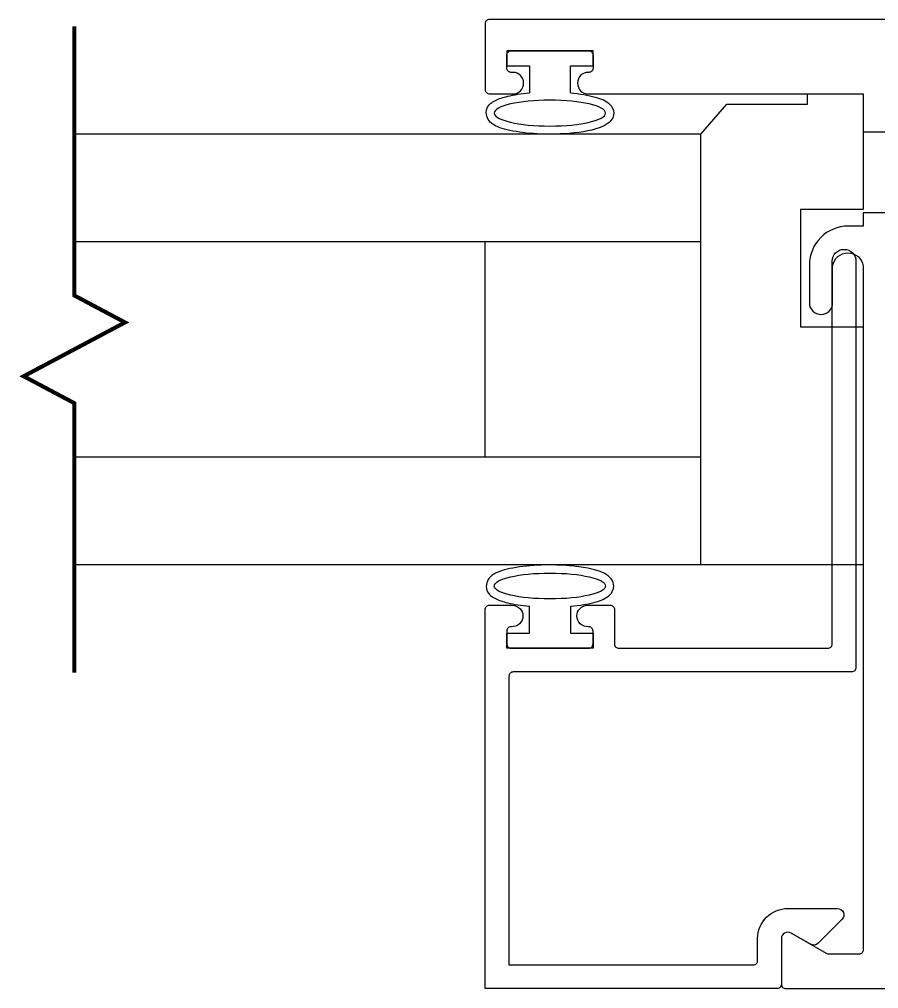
# Model space of a CAD drawing. Extents: x -7.4 to 79.9, y -10.6 to 40.1.
# Drawn here: x 16.337 to 18.33, y 5.378 to 7.628 of the extents above; entities that cross this region are included whole.
import ezdxf

# ---------------------------------------------------------------- set-up
doc = ezdxf.new("R2010")
doc.units = 0
doc.header["$LTSCALE"] = 0.25
doc.header["$MEASUREMENT"] = 0
doc.layers.get('0').update_dxf_attribs({"linetype": 'CONTINUOUS'})
for name, color, linetype in [('GLASS', 7, 'CONTINUOUS'), ('MISC', 7, 'CONTINUOUS'), ('VENT', 5, 'CONTINUOUS'), ('YK_GLASS_STOP', 5, 'CONTINUOUS')]:
    doc.layers.add(name, color=color, linetype=linetype)

# ---------------------------------------------------------------- blocks, each defined once
blk = doc.blocks.new('05P11-Z-BAR')
h = blk.add_hatch()
h.set_pattern_fill('PLAST', angle=45, style=0)
h.set_pattern_definition([(45, (-0.3846, -1e-07), (-0.176777, 0.176777), []), (45, (-0.4067, 0.0221), (-0.176777, 0.176777), []), (45, (-0.4288, 0.0442), (-0.176777, 0.176777), [])])
h.paths.add_polyline_path([(0.0065, 1.12, -0.414214), (-0.0185, 1.145, -0.414214), (0.0065, 1.17), (0.0065, 1.302, 0.414214), (-0.0245, 1.333), (-0.0628, 1.333, 0.38311), (-0.0936, 1.3053, -0.947716), (-0.1435, 1.308), (-0.1435, 1.403, 0.087329), (-0.3935, 1.403), (-0.3935, 1.308, -1), (-0.4435, 1.308, 0.352985), (-0.4733, 1.333), (-0.5125, 1.333, 0.414214), (-0.5435, 1.302), (-0.5435, 1.17, -0.414214), (-0.5185, 1.145, -0.414214), (-0.5435, 1.12), (-0.5435, 0.988, 0.414214), (-0.5125, 0.957), (-0.4742, 0.957, 0.38311), (-0.4434, 0.9847, -0.898027), (-0.3936, 0.9847, 0.38311), (-0.3628, 0.957, -0.325577), (-0.1745, 0.957, 0.363634), (-0.1435, 0.982, -0.947716), (-0.0936, 0.9847, 0.38311), (-0.0628, 0.957), (-0.0245, 0.957, 0.414214), (0.0065, 0.988)])
blk.add_line((-0.0865, 0.877), (-0.0865, 0.877))
for points in [[(-2.1635, 2.28, -0.414214), (-2.1535, 2.29), (-2.0005, 2.29, -0.414214), (-1.9905, 2.28), (-1.9905, 2.226, -1), (-2.0405, 2.226), (-2.0405, 2.23, 0.414214), (-2.0505, 2.24), (-2.0805, 2.24, 0.414214), (-2.0905, 2.23), (-2.0905, 2.05, 0.414214), (-2.0805, 2.04), (-2.0505, 2.04, 0.414214), (-2.0405, 2.05), (-2.0405, 2.051, -1), (-1.9905, 2.051), (-1.9905, 1.413), (-0.4035, 1.413, -0.414214), (-0.3935, 1.403), (-0.3935, 1.3065, -0.888834), (-0.4432, 1.306, 0.377258), (-0.4739, 1.333), (-0.5125, 1.333, 0.414214), (-0.5435, 1.302), (-0.5435, 1.17, -1), (-0.5435, 1.12), (-0.5435, 0.988, 0.414214), (-0.5125, 0.957), (-0.4742, 0.957, 0.383109), (-0.4434, 0.9847, -0.898027), (-0.3936, 0.9847, 0.38311), (-0.3628, 0.957), (-0.3628, 0.877), (-0.3935, 0.877), (-0.3935, 0.842, -0.414214), (-0.4835, 0.752), (-0.5715, 0.752, -1), (-0.5715, 0.806), (-0.486, 0.806, 0.859155), (-0.486, 0.877), (-2.0735, 0.877, 0.414214), (-2.0835, 0.867), (-2.0835, 0.797, 0.131652), (-2.0822, 0.792), (-2.0345, 0.7095, -0.577353), (-2.0475, 0.687), (-2.1535, 0.687, -0.414214), (-2.1635, 0.697), (-2.1635, 2.28)], [(-0.0245, 0.957, 0.414214), (0.0065, 0.988), (0.0065, 1.12, -1), (0.0065, 1.17), (0.0065, 1.302, 0.414214), (-0.0245, 1.333), (-0.0628, 1.333, 0.38311), (-0.0936, 1.3053, -0.947716), (-0.1435, 1.308), (-0.1435, 1.403, -0.414214), (-0.1335, 1.413), (0.0065, 1.413), (0.0065, 1.603), (0.0865, 1.603), (0.0865, 0.01, -0.414214), (0.0765, 0), (-0.0765, 0, -0.414214), (-0.0865, 0.01), (-0.0865, 0.064, -1), (-0.0365, 0.064), (-0.0365, 0.06, 0.414214), (-0.0265, 0.05), (0.0035, 0.05, 0.414214), (0.0135, 0.06), (0.0135, 0.24, 0.414214), (0.0035, 0.25), (-0.0265, 0.25, 0.414214), (-0.0365, 0.24), (-0.0365, 0.239, -1), (-0.0865, 0.239), (-0.0865, 0.877), (-0.1745, 0.877), (-0.1745, 0.957, 0.363634), (-0.1435, 0.982, -0.947716), (-0.0936, 0.9847, 0.38311), (-0.0628, 0.957), (-0.0245, 0.957)]]:
    blk.add_lwpolyline(points, format="xyb")
blk.add_lwpolyline([(-2.0635, 1.1605), (-2.0635, 1.288), (-0.6235, 1.288), (-0.6235, 1.002), (-2.0635, 1.002), (-2.0635, 1.1295), (-2.0485, 1.145)], close=True)
at = {"color": 7}
for centre, radius, start, end in [((-0.2685, 0.638), 0.7751, 80.7195, 99.2805), ((-0.2687, 0.8277), 0.1599, 53.9319, 126.0681)]:
    blk.add_arc(centre, radius, start, end, dxfattribs=at)
blk = doc.blocks.new('05P09-1in_GLASS_STOP')
for p, q in [((-1.3385, 0.25), (-1.3735, 0.25)), ((-1.3735, 0.25), (-1.3735, 0.05)), ((-1.3385, 0.1975), (-1.3385, 0.25)), ((-0.0215, 0.1975), (-0.0215, 0.25)), ((-0.0215, 0.25), (0.0135, 0.25)), ((0.0135, 0.25), (0.0135, 0.05)), ((-1.2759, 0.1975), (-1.3385, 0.1975)), ((-0.0841, 0.1975), (-0.0215, 0.1975)), ((-1.3385, 0.05), (-1.3385, 0.1025)), ((-1.3385, 0.1025), (-1.2758, 0.1025)), ((-0.0215, 0.1025), (-0.0842, 0.1025)), ((-0.0215, 0.05), (-0.0215, 0.1025)), ((-1.3735, 0.05), (-1.3385, 0.05)), ((0.0135, 0.05), (-0.0215, 0.05))]:
    blk.add_line(p, q)
blk.add_lwpolyline([(-2.0345, 0.7095, -0.57735), (-2.0475, 0.687), (-2.1535, 0.687, 0.414214), (-2.1635, 0.677), (-2.1635, 0), (-1.2835, 0, 0.414214), (-1.2735, 0.01), (-1.2735, 0.0625, 0.414214), (-1.2985, 0.0875, 0.435311), (-1.3234, 0.0607, -0.435311), (-1.3334, 0.05), (-1.3635, 0.05, -0.414214), (-1.3735, 0.06), (-1.3735, 0.24, -0.414214), (-1.3635, 0.25), (-1.3334, 0.25, -0.435311), (-1.3234, 0.2393, 0.435311), (-1.2985, 0.2125, 0.414214), (-1.2735, 0.2375), (-1.2735, 0.29, 0.414214), (-1.2835, 0.3), (-1.3635, 0.3, -0.414214), (-1.3735, 0.31), (-1.3735, 0.795, -0.414214), (-1.3635, 0.805), (-0.4745, 0.805, 0.414214), (-0.4475, 0.832), (-0.4475, 0.833, 0.414214), (-0.4745, 0.86), (-1.4185, 0.86, 0.414214), (-1.4285, 0.85), (-1.4285, 0.065, -0.414214), (-1.4385, 0.055), (-2.1085, 0.055), (-2.1085, 0.622, -0.414214), (-2.0985, 0.632), (-2.0475, 0.632, 0.414214), (-1.9775, 0.702), (-1.9775, 0.817, 0.668179), (-2.0031, 0.8276), (-2.0581, 0.7726, 0.339454), (-2.0605, 0.7545)], format="xyb", close=True)
at = {"extrusion": (0, 0, -1)}
blk.add_ellipse((-1.2289, 0.15), major_axis=(0, 0.1291), ratio=0.232303, dxfattribs=at)
blk.add_ellipse((-0.1311, 0.15), major_axis=(0, 0.1291), ratio=0.232303)
for points in [[(-1.2759, 0.1975), (-1.2739, 0.2193), (-1.2707, 0.2391), (-1.2622, 0.2691), (-1.2582, 0.2801), (-1.2445, 0.2938), (-1.2374, 0.2981), (-1.2289, 0.2981), (-1.2182, 0.2981), (-1.2102, 0.2915), (-1.2006, 0.2793), (-1.1975, 0.2724), (-1.1873, 0.2438), (-1.1828, 0.2148), (-1.1782, 0.1362), (-1.1815, 0.0851), (-1.1942, 0.0344), (-1.1983, 0.0218), (-1.2144, 0.0048), (-1.2282, -0.0004), (-1.2494, 0.0081), (-1.2542, 0.0159), (-1.2623, 0.0318), (-1.2654, 0.0412), (-1.2716, 0.0665), (-1.2742, 0.0838), (-1.2758, 0.1025)], [(-0.0841, 0.1975), (-0.0861, 0.2193), (-0.0893, 0.2391), (-0.0978, 0.2691), (-0.1018, 0.2801), (-0.1155, 0.2938), (-0.1226, 0.2981), (-0.1311, 0.2981), (-0.1418, 0.2981), (-0.1498, 0.2915), (-0.1594, 0.2793), (-0.1625, 0.2724), (-0.1727, 0.2438), (-0.1772, 0.2148), (-0.1818, 0.1362), (-0.1785, 0.0851), (-0.1658, 0.0344), (-0.1617, 0.0218), (-0.1456, 0.0048), (-0.1318, -0.0004), (-0.1106, 0.0081), (-0.1058, 0.0159), (-0.0977, 0.0318), (-0.0946, 0.0412), (-0.0884, 0.0665), (-0.0858, 0.0838), (-0.0842, 0.1025)]]:
    blk.add_open_spline(points, degree=3, knots=[5.075676, 5.075676, 5.075676, 5.075676, 5.596595, 5.596595, 6.055763, 6.055763, 6.283185, 6.283185, 6.283185, 6.572914, 6.572914, 6.862642, 6.862642, 7.608886, 7.608886, 8.676451, 8.676451, 9.18434, 9.18434, 9.518242, 9.518242, 9.852144, 9.852144, 10.186046, 10.186046, 10.631436, 10.631436, 10.631436, 10.631436])

msp = doc.modelspace()

# ---------------------------------------------------------------- linework, layer by layer
at = {"layer": 'GLASS'}
for p, q in [((17.9173, 7.3611), (16.464, 7.3611)), ((17.9173, 6.3611), (17.9173, 7.3611)), ((17.9173, 7.1111), (16.464, 7.1111)), ((17.4173, 6.6111), (17.4173, 7.1111)), ((17.9173, 6.6111), (16.464, 6.6111)), ((17.9173, 6.3611), (16.464, 6.3611))]:
    msp.add_line(p, q, dxfattribs=at)
at = {"layer": 'GLASS', "const_width": 0.0094}
msp.add_lwpolyline([(16.464, 6.1111), (16.464, 6.7366), (16.3465, 6.7991), (16.5815, 6.9241), (16.464, 6.9866), (16.464, 7.6111)], dxfattribs=at)
at = {"layer": 'MISC', "linetype": 'Continuous'}
msp.add_lwpolyline([(18.2943, 7.4546), (18.2943, 7.1861), (18.1487, 7.1861), (18.1487, 6.914), (18.2943, 6.914), (18.2943, 6.3611), (17.9173, 6.3611), (17.9173, 7.3611), (17.9774, 7.4306), (18.1652, 7.4306), (18.1652, 7.4546)], dxfattribs=at)

# ---------------------------------------------------------------- block references
at = {"layer": 'VENT', "xscale": -1, "rotation": 270}
msp.add_blockref('05P11-Z-BAR', (17.4173, 7.5411), dxfattribs=at)
at = {"layer": 'YK_GLASS_STOP', "xscale": -1, "rotation": 270}
msp.add_blockref('05P09-1in_GLASS_STOP', (17.4173, 7.5411), dxfattribs=at)

doc.saveas('drawing.dxf')
